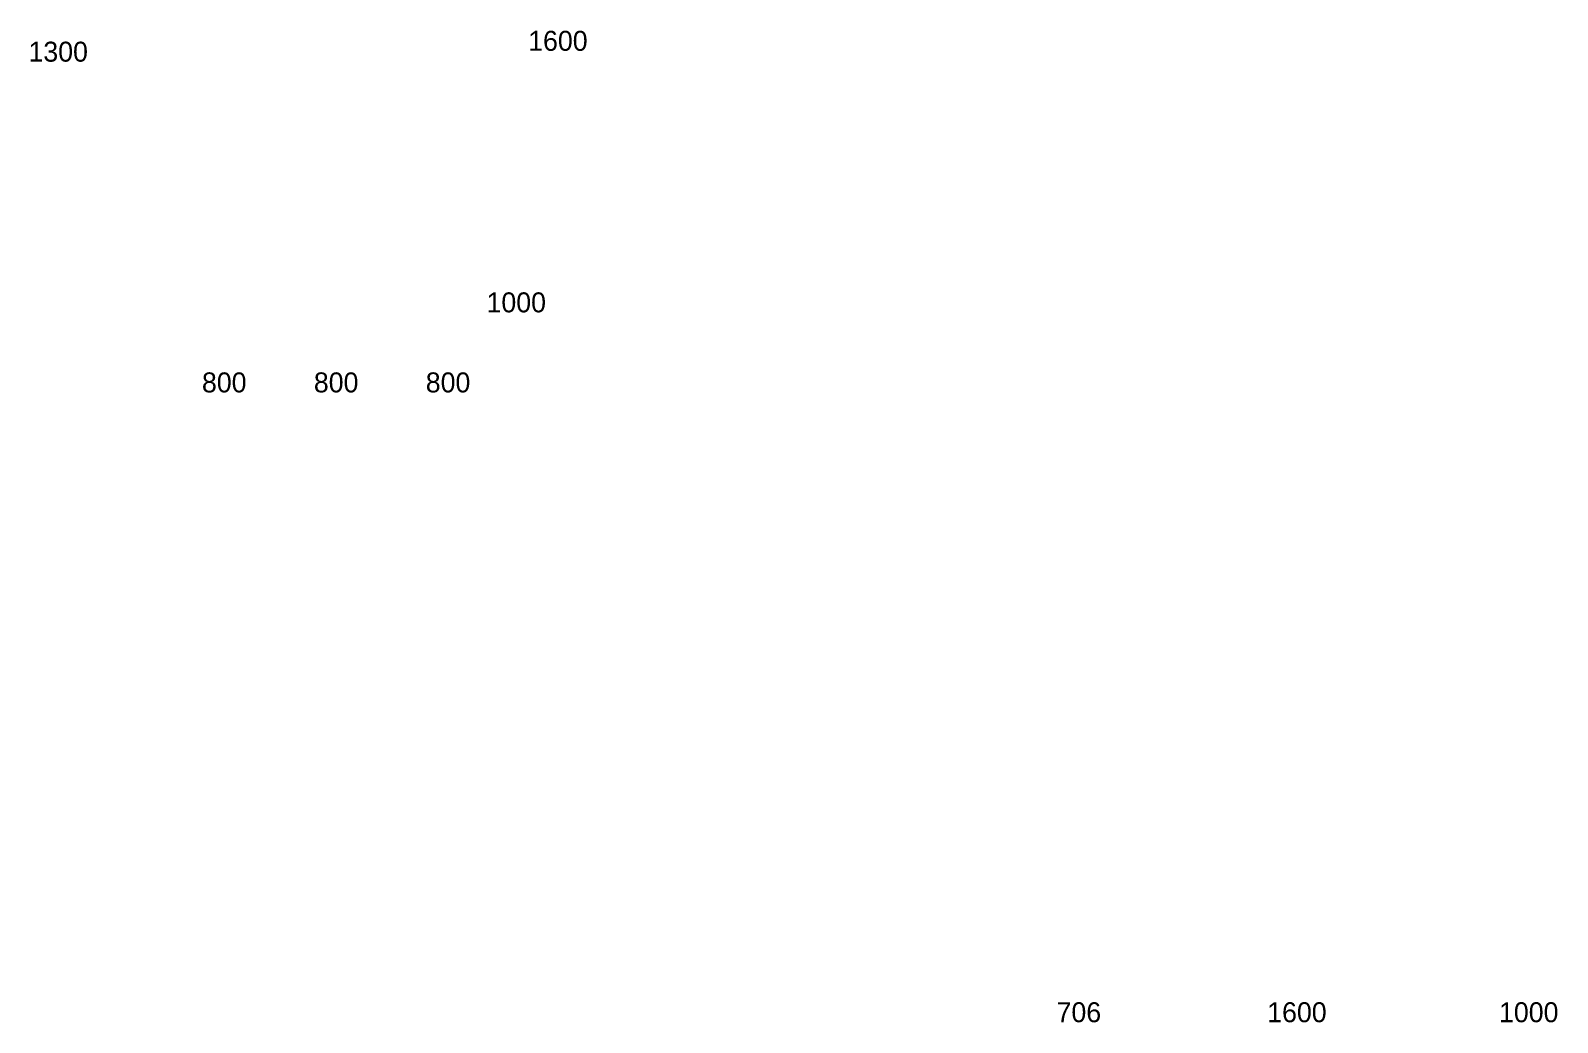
# Model space of a CAD drawing. Header units: millimetres. Extents: x 84468 to 339490, y -5784 to 52720.
# Drawn here: x 275692 to 294793, y -5784 to 6633 of the extents above; entities that cross this region are included whole.
import ezdxf

# ---------------------------------------------------------------- set-up
doc = ezdxf.new("R2010")
doc.units = ezdxf.units.MM
doc.layers.add('A-ANNO-DIMS', color=7, linetype='Continuous')

msp = doc.modelspace()

# ---------------------------------------------------------------- texts
at = {"layer": 'A-ANNO-DIMS'}
for s, p in [('1300', (275666, 6243)), ('1600', (281917, 6379)), ('1000', (281396, 3105)), ('800', (277836, 2103)), ('800', (279236, 2103)), ('800', (280636, 2103)), ('706', (288527, -5781)), ('1600', (291162, -5781)), ('1000', (294062, -5781))]:
    msp.add_text(s, height=250, dxfattribs=at).set_placement(p)

doc.saveas('drawing.dxf')
